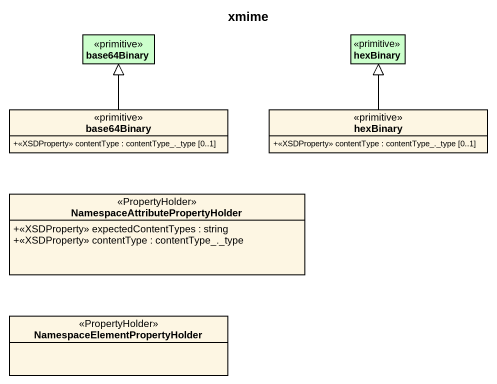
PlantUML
@startuml
title xmime
hide circle
hide empty members
skinparam classAttributeIconSize 0
class base64Binary <<primitive>> #CCFFCC
class hexBinary <<primitive>> #CCFFCC
class "base64Binary" as base64Binary_2 <<primitive>> {
  +<<XSDProperty>> contentType : contentType_._type [0..1]
}
class "hexBinary" as hexBinary_2 <<primitive>> {
  +<<XSDProperty>> contentType : contentType_._type [0..1]
}
class "NamespaceAttributePropertyHolder" as NamespaceAttributePropertyHo <<PropertyHolder>> {
  +<<XSDProperty>> expectedContentTypes : string
  +<<XSDProperty>> contentType : contentType_._type
}
class "NamespaceElementPropertyHolder" as NamespaceElementPropertyHold <<PropertyHolder>>
base64Binary_2 -up-|> base64Binary
hexBinary_2 -up-|> hexBinary
@enduml
